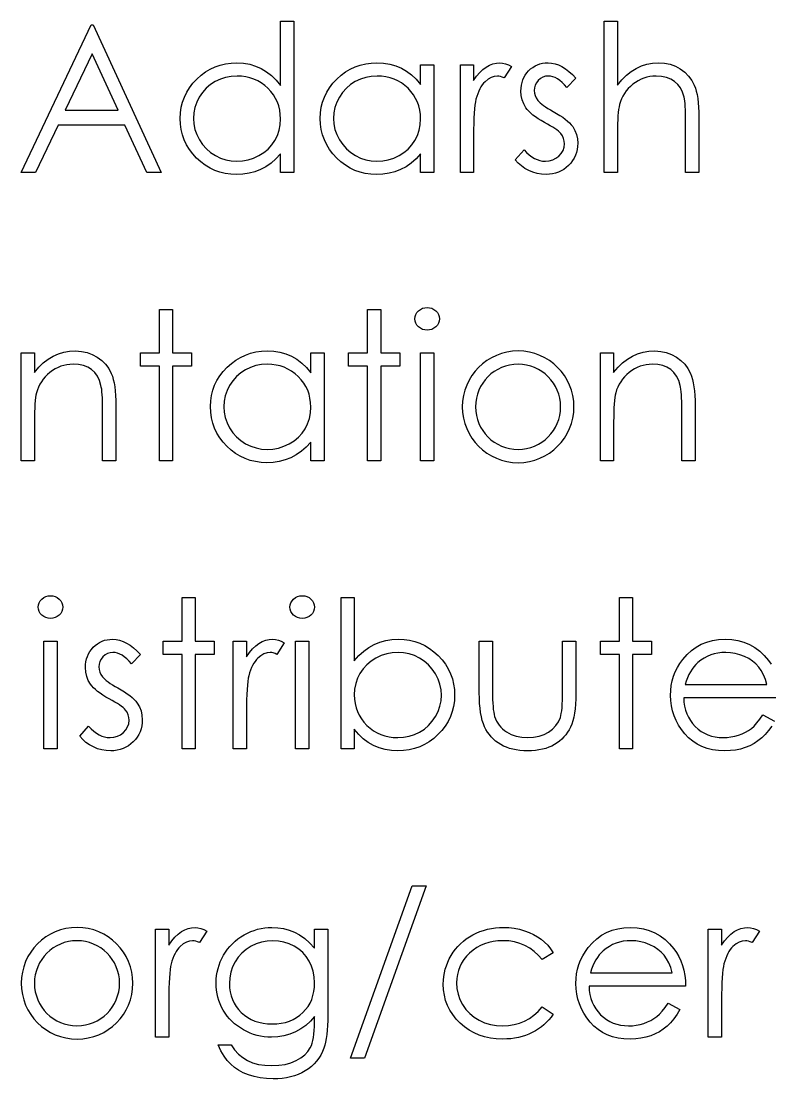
# Model space of a CAD drawing. Header units: millimetres. Extents: x -53 to 240, y 0 to 133.
# Drawn here: x -23.67 to -5.92, y 107.84 to 132.91 of the extents above; entities that cross this region are included whole.
import ezdxf

# ---------------------------------------------------------------- set-up
doc = ezdxf.new("R2010")
doc.units = ezdxf.units.MM

msp = doc.modelspace()

# ---------------------------------------------------------------- linework, layer by layer
at = {"color": 7, "linetype": 'Continuous', "flags": 128}
for points in [[(-17.21, 132.914), (-17.21, 129.324), (-17.21, 129.324), (-17.524, 129.324), (-17.524, 129.324), (-17.524, 129.767), (-17.524, 129.767), (-17.633, 129.649), (-17.747, 129.548), (-17.869, 129.464), (-17.997, 129.397), (-18.13, 129.345), (-18.27, 129.309), (-18.417, 129.286), (-18.569, 129.279), (-18.569, 129.279), (-18.704, 129.286), (-18.834, 129.304), (-18.96, 129.334), (-19.08, 129.376), (-19.195, 129.431), (-19.306, 129.497), (-19.411, 129.576), (-19.512, 129.667), (-19.604, 129.767), (-19.683, 129.871), (-19.749, 129.981), (-19.805, 130.097), (-19.847, 130.218), (-19.878, 130.343), (-19.896, 130.474), (-19.902, 130.61), (-19.902, 130.61), (-19.896, 130.743), (-19.878, 130.872), (-19.847, 130.996), (-19.803, 131.115), (-19.748, 131.229), (-19.681, 131.337), (-19.601, 131.442), (-19.508, 131.541), (-19.407, 131.631), (-19.301, 131.71), (-19.19, 131.776), (-19.073, 131.83), (-18.952, 131.873), (-18.826, 131.903), (-18.695, 131.921), (-18.559, 131.927), (-18.559, 131.927), (-18.402, 131.918), (-18.254, 131.893), (-18.113, 131.85), (-17.98, 131.792), (-17.854, 131.716), (-17.736, 131.623), (-17.626, 131.513), (-17.524, 131.387), (-17.524, 131.387), (-17.524, 132.914), (-17.524, 132.914), (-17.21, 132.914)], [(-9.851, 132.914), (-9.537, 132.914), (-9.537, 132.914), (-9.537, 131.399), (-9.537, 131.399), (-9.433, 131.523), (-9.324, 131.63), (-9.21, 131.721), (-9.091, 131.795), (-8.967, 131.853), (-8.837, 131.894), (-8.703, 131.918), (-8.564, 131.927), (-8.564, 131.927), (-8.422, 131.918), (-8.289, 131.891), (-8.164, 131.846), (-8.048, 131.782), (-7.942, 131.704), (-7.851, 131.613), (-7.776, 131.51), (-7.715, 131.394), (-7.689, 131.329), (-7.668, 131.254), (-7.649, 131.172), (-7.634, 131.081), (-7.623, 130.981), (-7.614, 130.873), (-7.609, 130.756), (-7.607, 130.63), (-7.607, 130.63), (-7.607, 129.324), (-7.607, 129.324), (-7.921, 129.324), (-7.921, 129.324), (-7.921, 130.527), (-7.921, 130.527), (-7.922, 130.632), (-7.924, 130.727), (-7.926, 130.813), (-7.931, 130.891), (-7.935, 130.959), (-7.942, 131.018), (-7.949, 131.069), (-7.958, 131.109), (-7.958, 131.109), (-7.996, 131.227), (-8.046, 131.33), (-8.109, 131.416), (-8.186, 131.487), (-8.275, 131.542), (-8.376, 131.581), (-8.491, 131.605), (-8.619, 131.613), (-8.619, 131.613), (-8.695, 131.61), (-8.768, 131.601), (-8.841, 131.585), (-8.91, 131.564), (-8.978, 131.536), (-9.043, 131.503), (-9.107, 131.463), (-9.169, 131.418), (-9.227, 131.367), (-9.279, 131.315), (-9.327, 131.259), (-9.37, 131.2), (-9.407, 131.138), (-9.439, 131.074), (-9.467, 131.006), (-9.488, 130.935), (-9.488, 130.935), (-9.5, 130.884), (-9.509, 130.823), (-9.518, 130.752), (-9.525, 130.671), (-9.53, 130.581), (-9.534, 130.48), (-9.536, 130.37), (-9.537, 130.249), (-9.537, 130.249), (-9.537, 129.324), (-9.537, 129.324), (-9.851, 129.324), (-9.851, 129.324), (-9.851, 132.914)], [(-21.966, 132.824), (-20.351, 129.324), (-20.351, 129.324), (-20.692, 129.324), (-20.692, 129.324), (-21.21, 130.446), (-21.21, 130.446), (-22.796, 130.446), (-22.796, 130.446), (-23.329, 129.324), (-23.329, 129.324), (-23.671, 129.324), (-23.671, 129.324), (-22.011, 132.824), (-22.011, 132.824), (-21.966, 132.824)], [(-21.992, 132.142), (-22.626, 130.805), (-22.626, 130.805), (-21.375, 130.805), (-21.375, 130.805), (-21.992, 132.142)], [(-13.889, 131.882), (-13.889, 129.324), (-13.889, 129.324), (-14.203, 129.324), (-14.203, 129.324), (-14.203, 129.767), (-14.203, 129.767), (-14.312, 129.649), (-14.426, 129.548), (-14.548, 129.464), (-14.676, 129.397), (-14.81, 129.345), (-14.949, 129.309), (-15.096, 129.286), (-15.248, 129.279), (-15.248, 129.279), (-15.383, 129.286), (-15.514, 129.304), (-15.639, 129.334), (-15.76, 129.376), (-15.875, 129.431), (-15.986, 129.497), (-16.091, 129.576), (-16.191, 129.667), (-16.283, 129.767), (-16.362, 129.871), (-16.429, 129.981), (-16.484, 130.097), (-16.527, 130.218), (-16.557, 130.343), (-16.575, 130.474), (-16.582, 130.61), (-16.582, 130.61), (-16.575, 130.743), (-16.557, 130.872), (-16.526, 130.996), (-16.483, 131.115), (-16.427, 131.229), (-16.36, 131.337), (-16.28, 131.442), (-16.188, 131.541), (-16.087, 131.631), (-15.98, 131.71), (-15.869, 131.776), (-15.753, 131.83), (-15.632, 131.873), (-15.505, 131.903), (-15.374, 131.921), (-15.238, 131.927), (-15.238, 131.927), (-15.082, 131.919), (-14.933, 131.896), (-14.792, 131.857), (-14.659, 131.803), (-14.534, 131.732), (-14.415, 131.642), (-14.306, 131.535), (-14.203, 131.409), (-14.203, 131.409), (-14.203, 131.882), (-14.203, 131.882), (-13.889, 131.882)], [(-13.261, 131.882), (-12.947, 131.882), (-12.947, 131.882), (-12.947, 131.505), (-12.947, 131.505), (-12.876, 131.609), (-12.802, 131.698), (-12.727, 131.77), (-12.65, 131.827), (-12.571, 131.871), (-12.489, 131.902), (-12.407, 131.921), (-12.323, 131.927), (-12.323, 131.927), (-12.258, 131.921), (-12.191, 131.905), (-12.121, 131.878), (-12.05, 131.839), (-12.05, 131.839), (-12.222, 131.567), (-12.222, 131.567), (-12.268, 131.587), (-12.31, 131.602), (-12.348, 131.61), (-12.383, 131.613), (-12.383, 131.613), (-12.458, 131.604), (-12.532, 131.579), (-12.604, 131.537), (-12.676, 131.478), (-12.71, 131.442), (-12.742, 131.402), (-12.772, 131.357), (-12.8, 131.307), (-12.826, 131.252), (-12.85, 131.193), (-12.871, 131.13), (-12.891, 131.062), (-12.891, 131.062), (-12.904, 131.001), (-12.916, 130.926), (-12.925, 130.837), (-12.933, 130.734), (-12.939, 130.617), (-12.944, 130.487), (-12.946, 130.342), (-12.947, 130.184), (-12.947, 130.184), (-12.947, 129.324), (-12.947, 129.324), (-13.261, 129.324), (-13.261, 129.324), (-13.261, 131.882)], [(-10.524, 131.563), (-10.737, 131.344), (-10.737, 131.344), (-10.793, 131.407), (-10.849, 131.461), (-10.905, 131.508), (-10.96, 131.545), (-11.015, 131.575), (-11.07, 131.596), (-11.125, 131.609), (-11.179, 131.613), (-11.179, 131.613), (-11.245, 131.606), (-11.306, 131.587), (-11.363, 131.555), (-11.414, 131.509), (-11.456, 131.455), (-11.487, 131.398), (-11.505, 131.335), (-11.511, 131.269), (-11.511, 131.269), (-11.506, 131.208), (-11.489, 131.15), (-11.462, 131.093), (-11.424, 131.036), (-11.424, 131.036), (-11.4, 131.008), (-11.369, 130.978), (-11.332, 130.947), (-11.29, 130.914), (-11.241, 130.881), (-11.186, 130.846), (-11.126, 130.81), (-11.059, 130.773), (-11.059, 130.773), (-10.978, 130.727), (-10.903, 130.681), (-10.835, 130.635), (-10.774, 130.591), (-10.72, 130.546), (-10.673, 130.501), (-10.632, 130.457), (-10.598, 130.414), (-10.598, 130.414), (-10.546, 130.323), (-10.509, 130.227), (-10.487, 130.126), (-10.479, 130.018), (-10.479, 130.018), (-10.483, 129.943), (-10.492, 129.87), (-10.509, 129.8), (-10.532, 129.733), (-10.563, 129.669), (-10.6, 129.608), (-10.643, 129.549), (-10.694, 129.494), (-10.749, 129.443), (-10.807, 129.4), (-10.869, 129.364), (-10.934, 129.333), (-11.003, 129.31), (-11.075, 129.293), (-11.15, 129.283), (-11.229, 129.279), (-11.229, 129.279), (-11.334, 129.285), (-11.438, 129.303), (-11.539, 129.331), (-11.637, 129.371), (-11.731, 129.422), (-11.815, 129.481), (-11.892, 129.549), (-11.96, 129.626), (-11.96, 129.626), (-11.752, 129.863), (-11.752, 129.863), (-11.691, 129.8), (-11.63, 129.745), (-11.568, 129.699), (-11.506, 129.661), (-11.442, 129.631), (-11.377, 129.61), (-11.311, 129.598), (-11.245, 129.594), (-11.245, 129.594), (-11.154, 129.601), (-11.071, 129.624), (-10.994, 129.662), (-10.925, 129.716), (-10.868, 129.78), (-10.826, 129.85), (-10.802, 129.924), (-10.793, 130.005), (-10.793, 130.005), (-10.799, 130.072), (-10.815, 130.135), (-10.842, 130.194), (-10.879, 130.249), (-10.879, 130.249), (-10.904, 130.276), (-10.936, 130.304), (-10.974, 130.335), (-11.019, 130.368), (-11.071, 130.401), (-11.13, 130.436), (-11.195, 130.473), (-11.267, 130.513), (-11.267, 130.513), (-11.345, 130.557), (-11.417, 130.601), (-11.481, 130.645), (-11.54, 130.689), (-11.592, 130.732), (-11.637, 130.776), (-11.676, 130.819), (-11.708, 130.862), (-11.708, 130.862), (-11.759, 130.951), (-11.796, 131.047), (-11.818, 131.148), (-11.825, 131.256), (-11.825, 131.256), (-11.822, 131.327), (-11.814, 131.394), (-11.799, 131.459), (-11.78, 131.52), (-11.754, 131.578), (-11.722, 131.634), (-11.685, 131.686), (-11.642, 131.735), (-11.595, 131.78), (-11.544, 131.819), (-11.491, 131.852), (-11.435, 131.879), (-11.375, 131.9), (-11.313, 131.915), (-11.248, 131.924), (-11.179, 131.927), (-11.179, 131.927), (-11.097, 131.921), (-11.016, 131.904), (-10.934, 131.876), (-10.852, 131.836), (-10.771, 131.785), (-10.689, 131.722), (-10.606, 131.649), (-10.524, 131.563)], [(-18.555, 131.613), (-18.692, 131.604), (-18.824, 131.58), (-18.95, 131.538), (-19.071, 131.481), (-19.184, 131.409), (-19.284, 131.322), (-19.372, 131.224), (-19.449, 131.111), (-19.51, 130.99), (-19.553, 130.865), (-19.58, 130.738), (-19.588, 130.607), (-19.588, 130.607), (-19.579, 130.476), (-19.553, 130.349), (-19.509, 130.224), (-19.447, 130.102), (-19.37, 129.988), (-19.282, 129.888), (-19.181, 129.801), (-19.068, 129.727), (-18.947, 129.669), (-18.821, 129.627), (-18.691, 129.602), (-18.557, 129.594), (-18.557, 129.594), (-18.421, 129.602), (-18.289, 129.626), (-18.161, 129.668), (-18.036, 129.726), (-17.92, 129.798), (-17.818, 129.882), (-17.731, 129.978), (-17.657, 130.086), (-17.599, 130.203), (-17.557, 130.328), (-17.532, 130.459), (-17.524, 130.598), (-17.524, 130.598), (-17.529, 130.703), (-17.543, 130.805), (-17.566, 130.903), (-17.598, 130.995), (-17.64, 131.083), (-17.692, 131.168), (-17.752, 131.247), (-17.822, 131.322), (-17.898, 131.39), (-17.979, 131.449), (-18.065, 131.499), (-18.154, 131.54), (-18.248, 131.572), (-18.346, 131.595), (-18.448, 131.609), (-18.555, 131.613)], [(-15.234, 131.613), (-15.372, 131.604), (-15.503, 131.58), (-15.63, 131.538), (-15.751, 131.481), (-15.863, 131.409), (-15.963, 131.322), (-16.052, 131.224), (-16.128, 131.111), (-16.189, 130.99), (-16.233, 130.865), (-16.259, 130.738), (-16.268, 130.607), (-16.268, 130.607), (-16.258, 130.476), (-16.233, 130.349), (-16.188, 130.224), (-16.127, 130.102), (-16.05, 129.988), (-15.961, 129.888), (-15.86, 129.801), (-15.747, 129.727), (-15.626, 129.669), (-15.501, 129.627), (-15.371, 129.602), (-15.237, 129.594), (-15.237, 129.594), (-15.101, 129.602), (-14.968, 129.626), (-14.84, 129.668), (-14.715, 129.726), (-14.6, 129.798), (-14.497, 129.882), (-14.41, 129.978), (-14.337, 130.086), (-14.278, 130.203), (-14.236, 130.328), (-14.212, 130.459), (-14.203, 130.598), (-14.203, 130.598), (-14.208, 130.703), (-14.222, 130.805), (-14.246, 130.903), (-14.278, 130.995), (-14.32, 131.083), (-14.371, 131.168), (-14.431, 131.247), (-14.501, 131.322), (-14.578, 131.39), (-14.658, 131.449), (-14.744, 131.499), (-14.833, 131.54), (-14.927, 131.572), (-15.025, 131.595), (-15.128, 131.609), (-15.234, 131.613)], [(-20.396, 126.081), (-20.082, 126.081), (-20.082, 126.081), (-20.082, 125.049), (-20.082, 125.049), (-19.633, 125.049), (-19.633, 125.049), (-19.633, 124.735), (-19.633, 124.735), (-20.082, 124.735), (-20.082, 124.735), (-20.082, 122.491), (-20.082, 122.491), (-20.396, 122.491), (-20.396, 122.491), (-20.396, 124.735), (-20.396, 124.735), (-20.844, 124.735), (-20.844, 124.735), (-20.844, 125.049), (-20.844, 125.049), (-20.396, 125.049), (-20.396, 125.049), (-20.396, 126.081)], [(-15.46, 126.081), (-15.146, 126.081), (-15.146, 126.081), (-15.146, 125.049), (-15.146, 125.049), (-14.697, 125.049), (-14.697, 125.049), (-14.697, 124.735), (-14.697, 124.735), (-15.146, 124.735), (-15.146, 124.735), (-15.146, 122.491), (-15.146, 122.491), (-15.46, 122.491), (-15.46, 122.491), (-15.46, 124.735), (-15.46, 124.735), (-15.909, 124.735), (-15.909, 124.735), (-15.909, 125.049), (-15.909, 125.049), (-15.46, 125.049), (-15.46, 125.049), (-15.46, 126.081)], [(-14.048, 126.126), (-13.99, 126.121), (-13.936, 126.106), (-13.886, 126.081), (-13.841, 126.046), (-13.803, 126.005), (-13.776, 125.959), (-13.76, 125.909), (-13.755, 125.855), (-13.755, 125.855), (-13.76, 125.802), (-13.776, 125.753), (-13.803, 125.708), (-13.841, 125.666), (-13.886, 125.632), (-13.936, 125.607), (-13.99, 125.592), (-14.048, 125.587), (-14.048, 125.587), (-14.105, 125.592), (-14.158, 125.607), (-14.208, 125.632), (-14.253, 125.666), (-14.29, 125.708), (-14.316, 125.753), (-14.332, 125.802), (-14.338, 125.855), (-14.338, 125.855), (-14.332, 125.909), (-14.316, 125.959), (-14.29, 126.005), (-14.253, 126.046), (-14.208, 126.081), (-14.158, 126.106), (-14.105, 126.121), (-14.048, 126.126)], [(-23.671, 125.049), (-23.357, 125.049), (-23.357, 125.049), (-23.357, 124.587), (-23.357, 124.587), (-23.254, 124.711), (-23.146, 124.817), (-23.033, 124.904), (-22.914, 124.973), (-22.789, 125.026), (-22.66, 125.063), (-22.524, 125.086), (-22.384, 125.094), (-22.384, 125.094), (-22.243, 125.084), (-22.109, 125.058), (-21.985, 125.012), (-21.868, 124.949), (-21.763, 124.871), (-21.672, 124.779), (-21.596, 124.676), (-21.535, 124.559), (-21.51, 124.494), (-21.488, 124.42), (-21.47, 124.338), (-21.454, 124.247), (-21.443, 124.147), (-21.435, 124.039), (-21.429, 123.922), (-21.428, 123.797), (-21.428, 123.797), (-21.428, 122.491), (-21.428, 122.491), (-21.742, 122.491), (-21.742, 122.491), (-21.742, 123.694), (-21.742, 123.694), (-21.743, 123.799), (-21.744, 123.894), (-21.747, 123.98), (-21.751, 124.058), (-21.757, 124.126), (-21.763, 124.185), (-21.771, 124.235), (-21.779, 124.276), (-21.779, 124.276), (-21.815, 124.394), (-21.865, 124.496), (-21.928, 124.582), (-22.004, 124.653), (-22.094, 124.709), (-22.196, 124.748), (-22.311, 124.772), (-22.439, 124.779), (-22.439, 124.779), (-22.515, 124.777), (-22.588, 124.768), (-22.66, 124.752), (-22.73, 124.731), (-22.798, 124.703), (-22.864, 124.67), (-22.928, 124.63), (-22.989, 124.585), (-23.047, 124.534), (-23.1, 124.481), (-23.148, 124.425), (-23.19, 124.366), (-23.228, 124.305), (-23.26, 124.24), (-23.287, 124.172), (-23.309, 124.102), (-23.309, 124.102), (-23.32, 124.05), (-23.33, 123.989), (-23.338, 123.918), (-23.345, 123.836), (-23.35, 123.746), (-23.355, 123.646), (-23.357, 123.536), (-23.357, 123.416), (-23.357, 123.416), (-23.357, 122.491), (-23.357, 122.491), (-23.671, 122.491), (-23.671, 122.491), (-23.671, 125.049)], [(-16.492, 125.049), (-16.492, 122.491), (-16.492, 122.491), (-16.806, 122.491), (-16.806, 122.491), (-16.806, 122.933), (-16.806, 122.933), (-16.915, 122.816), (-17.029, 122.715), (-17.151, 122.63), (-17.279, 122.563), (-17.412, 122.512), (-17.552, 122.476), (-17.699, 122.453), (-17.851, 122.446), (-17.851, 122.446), (-17.986, 122.452), (-18.116, 122.471), (-18.242, 122.501), (-18.363, 122.543), (-18.478, 122.598), (-18.588, 122.664), (-18.693, 122.743), (-18.794, 122.834), (-18.886, 122.933), (-18.965, 123.038), (-19.031, 123.148), (-19.087, 123.264), (-19.13, 123.384), (-19.16, 123.51), (-19.178, 123.641), (-19.184, 123.777), (-19.184, 123.777), (-19.178, 123.91), (-19.16, 124.039), (-19.129, 124.162), (-19.085, 124.282), (-19.03, 124.395), (-18.963, 124.504), (-18.883, 124.608), (-18.79, 124.707), (-18.689, 124.798), (-18.583, 124.876), (-18.472, 124.943), (-18.356, 124.997), (-18.234, 125.04), (-18.108, 125.07), (-17.977, 125.087), (-17.841, 125.094), (-17.841, 125.094), (-17.685, 125.086), (-17.536, 125.063), (-17.395, 125.023), (-17.262, 124.969), (-17.136, 124.899), (-17.018, 124.809), (-16.908, 124.702), (-16.806, 124.575), (-16.806, 124.575), (-16.806, 125.049), (-16.806, 125.049), (-16.492, 125.049)], [(-14.203, 125.049), (-13.889, 125.049), (-13.889, 125.049), (-13.889, 122.491), (-13.889, 122.491), (-14.203, 122.491), (-14.203, 122.491), (-14.203, 125.049)], [(-9.941, 125.049), (-9.627, 125.049), (-9.627, 125.049), (-9.627, 124.587), (-9.627, 124.587), (-9.523, 124.711), (-9.416, 124.817), (-9.302, 124.904), (-9.183, 124.973), (-9.059, 125.026), (-8.929, 125.063), (-8.794, 125.086), (-8.653, 125.094), (-8.653, 125.094), (-8.512, 125.084), (-8.379, 125.058), (-8.254, 125.012), (-8.137, 124.949), (-8.032, 124.871), (-7.941, 124.779), (-7.865, 124.676), (-7.804, 124.559), (-7.779, 124.494), (-7.757, 124.42), (-7.739, 124.338), (-7.724, 124.247), (-7.712, 124.147), (-7.704, 124.039), (-7.698, 123.922), (-7.697, 123.797), (-7.697, 123.797), (-7.697, 122.491), (-7.697, 122.491), (-8.011, 122.491), (-8.011, 122.491), (-8.011, 123.694), (-8.011, 123.694), (-8.012, 123.799), (-8.013, 123.894), (-8.016, 123.98), (-8.02, 124.058), (-8.026, 124.126), (-8.032, 124.185), (-8.04, 124.235), (-8.048, 124.276), (-8.048, 124.276), (-8.084, 124.394), (-8.134, 124.496), (-8.197, 124.582), (-8.273, 124.653), (-8.363, 124.709), (-8.465, 124.748), (-8.58, 124.772), (-8.708, 124.779), (-8.708, 124.779), (-8.784, 124.777), (-8.857, 124.768), (-8.93, 124.752), (-8.999, 124.731), (-9.067, 124.703), (-9.133, 124.67), (-9.197, 124.63), (-9.258, 124.585), (-9.317, 124.534), (-9.369, 124.481), (-9.417, 124.425), (-9.46, 124.366), (-9.497, 124.305), (-9.529, 124.24), (-9.556, 124.172), (-9.578, 124.102), (-9.578, 124.102), (-9.589, 124.05), (-9.599, 123.989), (-9.608, 123.918), (-9.615, 123.836), (-9.62, 123.746), (-9.624, 123.646), (-9.626, 123.536), (-9.627, 123.416), (-9.627, 123.416), (-9.627, 122.491), (-9.627, 122.491), (-9.941, 122.491), (-9.941, 122.491), (-9.941, 125.049)], [(-17.837, 124.779), (-17.974, 124.771), (-18.106, 124.746), (-18.232, 124.705), (-18.353, 124.648), (-18.466, 124.575), (-18.566, 124.489), (-18.654, 124.39), (-18.731, 124.277), (-18.792, 124.157), (-18.835, 124.032), (-18.862, 123.904), (-18.87, 123.773), (-18.87, 123.773), (-18.861, 123.643), (-18.835, 123.515), (-18.791, 123.391), (-18.729, 123.269), (-18.652, 123.155), (-18.564, 123.055), (-18.463, 122.968), (-18.35, 122.894), (-18.229, 122.835), (-18.103, 122.794), (-17.973, 122.769), (-17.839, 122.76), (-17.839, 122.76), (-17.703, 122.769), (-17.571, 122.793), (-17.443, 122.835), (-17.318, 122.893), (-17.202, 122.965), (-17.1, 123.049), (-17.013, 123.145), (-16.939, 123.252), (-16.881, 123.369), (-16.839, 123.494), (-16.814, 123.625), (-16.806, 123.764), (-16.806, 123.764), (-16.811, 123.87), (-16.825, 123.972), (-16.848, 124.069), (-16.88, 124.162), (-16.922, 124.25), (-16.974, 124.334), (-17.034, 124.413), (-17.104, 124.488), (-17.18, 124.556), (-17.261, 124.616), (-17.347, 124.666), (-17.436, 124.707), (-17.53, 124.739), (-17.628, 124.761), (-17.73, 124.775), (-17.837, 124.779)], [(-22.977, 119.292), (-22.919, 119.287), (-22.865, 119.273), (-22.815, 119.247), (-22.77, 119.213), (-22.733, 119.172), (-22.706, 119.125), (-22.69, 119.076), (-22.684, 119.022), (-22.684, 119.022), (-22.69, 118.969), (-22.706, 118.92), (-22.733, 118.874), (-22.77, 118.833), (-22.815, 118.799), (-22.865, 118.773), (-22.919, 118.759), (-22.977, 118.754), (-22.977, 118.754), (-23.035, 118.759), (-23.087, 118.773), (-23.137, 118.799), (-23.182, 118.833), (-23.219, 118.874), (-23.246, 118.92), (-23.262, 118.969), (-23.268, 119.022), (-23.268, 119.022), (-23.262, 119.076), (-23.246, 119.125), (-23.219, 119.172), (-23.182, 119.213), (-23.137, 119.247), (-23.087, 119.273), (-23.035, 119.287), (-22.977, 119.292)], [(-19.857, 119.247), (-19.543, 119.247), (-19.543, 119.247), (-19.543, 118.215), (-19.543, 118.215), (-19.094, 118.215), (-19.094, 118.215), (-19.094, 117.901), (-19.094, 117.901), (-19.543, 117.901), (-19.543, 117.901), (-19.543, 115.658), (-19.543, 115.658), (-19.857, 115.658), (-19.857, 115.658), (-19.857, 117.901), (-19.857, 117.901), (-20.306, 117.901), (-20.306, 117.901), (-20.306, 118.215), (-20.306, 118.215), (-19.857, 118.215), (-19.857, 118.215), (-19.857, 119.247)], [(-17.009, 119.292), (-16.951, 119.287), (-16.897, 119.273), (-16.847, 119.247), (-16.803, 119.213), (-16.765, 119.172), (-16.738, 119.125), (-16.722, 119.076), (-16.716, 119.022), (-16.716, 119.022), (-16.722, 118.969), (-16.738, 118.92), (-16.765, 118.874), (-16.803, 118.833), (-16.847, 118.799), (-16.897, 118.773), (-16.951, 118.759), (-17.009, 118.754), (-17.009, 118.754), (-17.067, 118.759), (-17.119, 118.773), (-17.169, 118.799), (-17.214, 118.833), (-17.251, 118.874), (-17.278, 118.92), (-17.294, 118.969), (-17.3, 119.022), (-17.3, 119.022), (-17.294, 119.076), (-17.278, 119.125), (-17.251, 119.172), (-17.214, 119.213), (-17.169, 119.247), (-17.119, 119.273), (-17.067, 119.287), (-17.009, 119.292)], [(-16.088, 115.658), (-16.088, 119.247), (-16.088, 119.247), (-15.774, 119.247), (-15.774, 119.247), (-15.774, 117.751), (-15.774, 117.751), (-15.665, 117.871), (-15.551, 117.974), (-15.43, 118.062), (-15.303, 118.133), (-15.169, 118.189), (-15.029, 118.229), (-14.883, 118.252), (-14.731, 118.26), (-14.731, 118.26), (-14.595, 118.254), (-14.464, 118.236), (-14.339, 118.206), (-14.218, 118.163), (-14.103, 118.109), (-13.992, 118.042), (-13.887, 117.964), (-13.787, 117.872), (-13.695, 117.773), (-13.616, 117.668), (-13.549, 117.558), (-13.493, 117.443), (-13.45, 117.323), (-13.42, 117.198), (-13.402, 117.068), (-13.396, 116.932), (-13.396, 116.932), (-13.402, 116.798), (-13.42, 116.669), (-13.451, 116.545), (-13.495, 116.425), (-13.55, 116.311), (-13.618, 116.202), (-13.698, 116.098), (-13.791, 115.999), (-13.891, 115.909), (-13.998, 115.83), (-14.109, 115.764), (-14.225, 115.71), (-14.346, 115.667), (-14.473, 115.637), (-14.605, 115.619), (-14.741, 115.613), (-14.741, 115.613), (-14.896, 115.62), (-15.044, 115.644), (-15.184, 115.683), (-15.318, 115.737), (-15.443, 115.808), (-15.561, 115.897), (-15.671, 116.005), (-15.774, 116.131), (-15.774, 116.131), (-15.774, 115.658), (-15.774, 115.658), (-16.088, 115.658)], [(-9.492, 119.247), (-9.178, 119.247), (-9.178, 119.247), (-9.178, 118.215), (-9.178, 118.215), (-8.729, 118.215), (-8.729, 118.215), (-8.729, 117.901), (-8.729, 117.901), (-9.178, 117.901), (-9.178, 117.901), (-9.178, 115.658), (-9.178, 115.658), (-9.492, 115.658), (-9.492, 115.658), (-9.492, 117.901), (-9.492, 117.901), (-9.941, 117.901), (-9.941, 117.901), (-9.941, 118.215), (-9.941, 118.215), (-9.492, 118.215), (-9.492, 118.215), (-9.492, 119.247)], [(-23.133, 118.215), (-22.819, 118.215), (-22.819, 118.215), (-22.819, 115.658), (-22.819, 115.658), (-23.133, 115.658), (-23.133, 115.658), (-23.133, 118.215)], [(-20.844, 117.896), (-21.058, 117.677), (-21.058, 117.677), (-21.114, 117.74), (-21.17, 117.795), (-21.226, 117.841), (-21.281, 117.879), (-21.336, 117.908), (-21.391, 117.929), (-21.445, 117.942), (-21.499, 117.946), (-21.499, 117.946), (-21.565, 117.94), (-21.626, 117.92), (-21.683, 117.888), (-21.734, 117.842), (-21.777, 117.788), (-21.807, 117.731), (-21.825, 117.668), (-21.832, 117.602), (-21.832, 117.602), (-21.826, 117.542), (-21.81, 117.483), (-21.783, 117.426), (-21.745, 117.37), (-21.745, 117.37), (-21.72, 117.341), (-21.689, 117.312), (-21.653, 117.28), (-21.61, 117.248), (-21.561, 117.214), (-21.506, 117.18), (-21.446, 117.143), (-21.379, 117.106), (-21.379, 117.106), (-21.298, 117.06), (-21.224, 117.014), (-21.156, 116.969), (-21.095, 116.924), (-21.041, 116.879), (-20.993, 116.835), (-20.952, 116.791), (-20.919, 116.747), (-20.919, 116.747), (-20.867, 116.657), (-20.829, 116.561), (-20.807, 116.459), (-20.8, 116.352), (-20.8, 116.352), (-20.803, 116.276), (-20.813, 116.203), (-20.83, 116.133), (-20.853, 116.066), (-20.884, 116.002), (-20.92, 115.941), (-20.964, 115.883), (-21.014, 115.827), (-21.07, 115.777), (-21.128, 115.733), (-21.189, 115.697), (-21.255, 115.667), (-21.323, 115.643), (-21.396, 115.626), (-21.471, 115.616), (-21.549, 115.613), (-21.549, 115.613), (-21.655, 115.618), (-21.758, 115.636), (-21.859, 115.665), (-21.958, 115.705), (-22.051, 115.755), (-22.136, 115.815), (-22.212, 115.883), (-22.28, 115.959), (-22.28, 115.959), (-22.072, 116.196), (-22.072, 116.196), (-22.012, 116.133), (-21.951, 116.078), (-21.888, 116.032), (-21.826, 115.994), (-21.762, 115.965), (-21.697, 115.944), (-21.632, 115.931), (-21.565, 115.927), (-21.565, 115.927), (-21.475, 115.935), (-21.391, 115.958), (-21.315, 115.996), (-21.246, 116.05), (-21.188, 116.113), (-21.147, 116.183), (-21.122, 116.258), (-21.114, 116.338), (-21.114, 116.338), (-21.119, 116.405), (-21.135, 116.468), (-21.162, 116.527), (-21.2, 116.582), (-21.2, 116.582), (-21.224, 116.609), (-21.256, 116.638), (-21.295, 116.669), (-21.339, 116.701), (-21.391, 116.735), (-21.45, 116.77), (-21.515, 116.807), (-21.588, 116.846), (-21.588, 116.846), (-21.666, 116.89), (-21.737, 116.934), (-21.802, 116.979), (-21.86, 117.022), (-21.912, 117.065), (-21.957, 117.109), (-21.996, 117.152), (-22.029, 117.195), (-22.029, 117.195), (-22.08, 117.284), (-22.116, 117.38), (-22.139, 117.481), (-22.146, 117.589), (-22.146, 117.589), (-22.143, 117.66), (-22.135, 117.727), (-22.12, 117.792), (-22.1, 117.854), (-22.074, 117.912), (-22.043, 117.967), (-22.006, 118.02), (-21.963, 118.069), (-21.915, 118.114), (-21.865, 118.152), (-21.811, 118.185), (-21.755, 118.213), (-21.696, 118.234), (-21.633, 118.248), (-21.568, 118.257), (-21.499, 118.26), (-21.499, 118.26), (-21.418, 118.255), (-21.337, 118.238), (-21.255, 118.209), (-21.173, 118.169), (-21.091, 118.118), (-21.009, 118.055), (-20.927, 117.982), (-20.844, 117.896)], [(-18.646, 118.215), (-18.332, 118.215), (-18.332, 118.215), (-18.332, 117.839), (-18.332, 117.839), (-18.26, 117.943), (-18.187, 118.031), (-18.112, 118.103), (-18.034, 118.161), (-17.955, 118.204), (-17.874, 118.236), (-17.792, 118.254), (-17.708, 118.26), (-17.708, 118.26), (-17.642, 118.255), (-17.575, 118.238), (-17.506, 118.211), (-17.434, 118.173), (-17.434, 118.173), (-17.607, 117.901), (-17.607, 117.901), (-17.652, 117.92), (-17.694, 117.935), (-17.733, 117.943), (-17.767, 117.946), (-17.767, 117.946), (-17.842, 117.938), (-17.917, 117.912), (-17.989, 117.87), (-18.06, 117.811), (-18.095, 117.776), (-18.127, 117.735), (-18.156, 117.69), (-18.184, 117.64), (-18.21, 117.586), (-18.234, 117.527), (-18.256, 117.463), (-18.276, 117.395), (-18.276, 117.395), (-18.289, 117.334), (-18.3, 117.259), (-18.31, 117.17), (-18.318, 117.067), (-18.324, 116.951), (-18.328, 116.82), (-18.331, 116.676), (-18.332, 116.517), (-18.332, 116.517), (-18.332, 115.658), (-18.332, 115.658), (-18.646, 115.658), (-18.646, 115.658), (-18.646, 118.215)], [(-17.165, 118.215), (-16.851, 118.215), (-16.851, 118.215), (-16.851, 115.658), (-16.851, 115.658), (-17.165, 115.658), (-17.165, 115.658), (-17.165, 118.215)], [(-12.812, 118.215), (-12.498, 118.215), (-12.498, 118.215), (-12.498, 117.029), (-12.498, 117.029), (-12.498, 116.925), (-12.496, 116.829), (-12.491, 116.742), (-12.486, 116.662), (-12.479, 116.592), (-12.47, 116.53), (-12.46, 116.477), (-12.449, 116.431), (-12.449, 116.431), (-12.428, 116.374), (-12.403, 116.32), (-12.374, 116.27), (-12.341, 116.222), (-12.303, 116.177), (-12.261, 116.136), (-12.215, 116.097), (-12.165, 116.062), (-12.055, 116.003), (-11.934, 115.961), (-11.804, 115.935), (-11.663, 115.927), (-11.663, 115.927), (-11.523, 115.935), (-11.394, 115.96), (-11.276, 116.001), (-11.17, 116.059), (-11.076, 116.129), (-10.999, 116.212), (-10.936, 116.303), (-10.89, 116.406), (-10.89, 116.406), (-10.878, 116.448), (-10.868, 116.5), (-10.858, 116.562), (-10.851, 116.635), (-10.845, 116.718), (-10.842, 116.812), (-10.839, 116.915), (-10.838, 117.029), (-10.838, 117.029), (-10.838, 118.215), (-10.838, 118.215), (-10.524, 118.215), (-10.524, 118.215), (-10.524, 116.97), (-10.524, 116.97), (-10.526, 116.843), (-10.532, 116.724), (-10.542, 116.613), (-10.556, 116.51), (-10.573, 116.415), (-10.595, 116.329), (-10.621, 116.25), (-10.65, 116.179), (-10.684, 116.115), (-10.721, 116.054), (-10.763, 115.996), (-10.808, 115.942), (-10.858, 115.892), (-10.911, 115.846), (-10.968, 115.802), (-11.03, 115.763), (-11.095, 115.728), (-11.165, 115.697), (-11.238, 115.672), (-11.316, 115.651), (-11.398, 115.634), (-11.483, 115.622), (-11.572, 115.615), (-11.666, 115.613), (-11.666, 115.613), (-11.759, 115.615), (-11.849, 115.622), (-11.935, 115.634), (-12.017, 115.651), (-12.094, 115.672), (-12.168, 115.697), (-12.238, 115.728), (-12.304, 115.763), (-12.366, 115.802), (-12.424, 115.846), (-12.478, 115.893), (-12.528, 115.943), (-12.573, 115.998), (-12.615, 116.056), (-12.653, 116.118), (-12.686, 116.183), (-12.716, 116.254), (-12.742, 116.334), (-12.763, 116.423), (-12.781, 116.52), (-12.795, 116.626), (-12.805, 116.739), (-12.81, 116.862), (-12.812, 116.993), (-12.812, 116.993), (-12.812, 118.215)], [(-5.881, 116.202), (-5.955, 116.097), (-6.033, 116.003), (-6.117, 115.921), (-6.206, 115.85), (-6.3, 115.789), (-6.401, 115.735), (-6.506, 115.691), (-6.617, 115.657), (-6.736, 115.632), (-6.861, 115.618), (-6.994, 115.613), (-6.994, 115.613), (-7.141, 115.619), (-7.28, 115.638), (-7.41, 115.67), (-7.533, 115.714), (-7.647, 115.771), (-7.752, 115.84), (-7.851, 115.922), (-7.94, 116.017), (-8.02, 116.119), (-8.089, 116.225), (-8.147, 116.334), (-8.195, 116.447), (-8.233, 116.563), (-8.259, 116.681), (-8.275, 116.804), (-8.28, 116.929), (-8.28, 116.929), (-8.275, 117.047), (-8.262, 117.162), (-8.239, 117.274), (-8.207, 117.382), (-8.165, 117.488), (-8.115, 117.589), (-8.055, 117.688), (-7.986, 117.783), (-7.986, 117.783), (-7.888, 117.895), (-7.783, 117.992), (-7.67, 118.074), (-7.549, 118.141), (-7.42, 118.193), (-7.283, 118.231), (-7.139, 118.252), (-6.986, 118.26), (-6.986, 118.26), (-6.829, 118.252), (-6.68, 118.229), (-6.539, 118.189), (-6.406, 118.135), (-6.281, 118.064), (-6.165, 117.977), (-6.056, 117.875), (-5.956, 117.757), (-5.956, 117.757), (-5.892, 117.665)], [(-14.743, 115.927), (-14.606, 115.935), (-14.474, 115.96), (-14.348, 116.001), (-14.227, 116.059), (-14.114, 116.131), (-14.014, 116.217), (-13.926, 116.316), (-13.85, 116.428), (-13.788, 116.549), (-13.745, 116.674), (-13.718, 116.8), (-13.71, 116.932), (-13.71, 116.932), (-13.719, 117.063), (-13.745, 117.191), (-13.79, 117.316), (-13.852, 117.438), (-13.928, 117.551), (-14.016, 117.652), (-14.117, 117.739), (-14.23, 117.812), (-14.351, 117.871), (-14.476, 117.912), (-14.605, 117.938), (-14.738, 117.946), (-14.738, 117.946), (-14.874, 117.938), (-15.006, 117.912), (-15.135, 117.871), (-15.261, 117.812), (-15.377, 117.739), (-15.48, 117.655), (-15.568, 117.559), (-15.641, 117.451), (-15.7, 117.334), (-15.741, 117.211), (-15.766, 117.08), (-15.774, 116.941), (-15.774, 116.941), (-15.769, 116.836), (-15.755, 116.734), (-15.732, 116.636), (-15.7, 116.544), (-15.658, 116.456), (-15.606, 116.371), (-15.546, 116.292), (-15.477, 116.217), (-15.4, 116.149), (-15.319, 116.09), (-15.234, 116.04), (-15.144, 116), (-15.05, 115.968), (-14.952, 115.945), (-14.85, 115.931), (-14.743, 115.927)], [(-5.992, 117.183), (-6.029, 117.307), (-6.075, 117.418), (-6.127, 117.516), (-6.188, 117.6), (-6.256, 117.674), (-6.336, 117.741), (-6.426, 117.8), (-6.526, 117.851), (-6.633, 117.893), (-6.743, 117.922), (-6.855, 117.94), (-6.97, 117.946), (-6.97, 117.946), (-7.064, 117.943), (-7.155, 117.931), (-7.243, 117.912), (-7.326, 117.887), (-7.407, 117.852), (-7.485, 117.811), (-7.558, 117.762), (-7.629, 117.706), (-7.629, 117.706), (-7.678, 117.66), (-7.724, 117.608), (-7.766, 117.551), (-7.806, 117.489), (-7.842, 117.42), (-7.876, 117.347), (-7.906, 117.268), (-7.933, 117.183), (-7.933, 117.183), (-5.992, 117.183)], [(-5.678, 116.869), (-7.966, 116.869), (-7.966, 116.869), (-7.96, 116.768), (-7.946, 116.671), (-7.924, 116.58), (-7.893, 116.493), (-7.855, 116.411), (-7.809, 116.333), (-7.754, 116.26), (-7.691, 116.191), (-7.623, 116.129), (-7.551, 116.076), (-7.474, 116.03), (-7.393, 115.993), (-7.309, 115.964), (-7.221, 115.944), (-7.129, 115.931), (-7.033, 115.927), (-7.033, 115.927), (-6.939, 115.93), (-6.847, 115.942), (-6.756, 115.961), (-6.666, 115.986), (-6.58, 116.019), (-6.501, 116.057), (-6.429, 116.099), (-6.363, 116.146), (-6.299, 116.202), (-6.232, 116.275), (-6.163, 116.362), (-6.091, 116.465)], [(-6.091, 116.465), (-5.812, 116.319)], [(-14.069, 112.414), (-15.533, 108.331), (-15.533, 108.331), (-15.864, 108.331), (-15.864, 108.331), (-14.4, 112.414), (-14.4, 112.414), (-14.069, 112.414)], [(-20.486, 111.382), (-20.171, 111.382), (-20.171, 111.382), (-20.171, 111.005), (-20.171, 111.005), (-20.1, 111.109), (-20.026, 111.198), (-19.951, 111.27), (-19.874, 111.327), (-19.795, 111.371), (-19.714, 111.402), (-19.632, 111.421), (-19.547, 111.427), (-19.547, 111.427), (-19.482, 111.421), (-19.415, 111.405), (-19.345, 111.378), (-19.274, 111.339), (-19.274, 111.339), (-19.446, 111.067), (-19.446, 111.067), (-19.492, 111.087), (-19.534, 111.102), (-19.573, 111.11), (-19.607, 111.113), (-19.607, 111.113), (-19.682, 111.104), (-19.756, 111.079), (-19.829, 111.037), (-19.9, 110.978), (-19.934, 110.942), (-19.967, 110.902), (-19.996, 110.857), (-20.024, 110.807), (-20.05, 110.752), (-20.074, 110.693), (-20.096, 110.63), (-20.115, 110.562), (-20.115, 110.562), (-20.129, 110.501), (-20.14, 110.426), (-20.15, 110.337), (-20.157, 110.234), (-20.164, 110.117), (-20.168, 109.987), (-20.171, 109.842), (-20.171, 109.684), (-20.171, 109.684), (-20.171, 108.824), (-20.171, 108.824), (-20.486, 108.824), (-20.486, 108.824), (-20.486, 111.382)], [(-16.716, 111.382), (-16.402, 111.382), (-16.402, 111.382), (-16.402, 109.352), (-16.402, 109.352), (-16.404, 109.223), (-16.408, 109.102), (-16.416, 108.99), (-16.425, 108.888), (-16.439, 108.794), (-16.455, 108.71), (-16.474, 108.634), (-16.495, 108.568), (-16.495, 108.568), (-16.53, 108.482), (-16.571, 108.402), (-16.617, 108.327), (-16.67, 108.257), (-16.729, 108.192), (-16.793, 108.132), (-16.863, 108.076), (-16.939, 108.026), (-17.02, 107.982), (-17.105, 107.944), (-17.194, 107.911), (-17.287, 107.885), (-17.384, 107.864), (-17.485, 107.849), (-17.59, 107.84), (-17.699, 107.837), (-17.699, 107.837), (-17.857, 107.843), (-18.007, 107.861), (-18.149, 107.89), (-18.283, 107.931), (-18.407, 107.982), (-18.518, 108.041), (-18.617, 108.108), (-18.705, 108.183), (-18.785, 108.271), (-18.861, 108.377), (-18.935, 108.502), (-19.005, 108.645), (-19.005, 108.645), (-18.691, 108.645), (-18.691, 108.645), (-18.611, 108.527), (-18.521, 108.426), (-18.42, 108.341), (-18.309, 108.272), (-18.184, 108.219), (-18.046, 108.181), (-17.895, 108.159), (-17.729, 108.151), (-17.729, 108.151), (-17.565, 108.159), (-17.414, 108.181), (-17.276, 108.219), (-17.152, 108.272), (-17.043, 108.336), (-16.95, 108.409), (-16.875, 108.488), (-16.817, 108.576), (-16.793, 108.626), (-16.772, 108.683), (-16.756, 108.747), (-16.742, 108.819), (-16.73, 108.899), (-16.723, 108.986), (-16.718, 109.08), (-16.716, 109.182), (-16.716, 109.182), (-16.716, 109.314), (-16.716, 109.314), (-16.814, 109.203), (-16.922, 109.105), (-17.041, 109.021), (-17.17, 108.951), (-17.306, 108.895), (-17.446, 108.856), (-17.59, 108.832), (-17.739, 108.824), (-17.739, 108.824), (-17.826, 108.827), (-17.912, 108.836), (-17.997, 108.849), (-18.081, 108.868), (-18.163, 108.892), (-18.243, 108.922), (-18.323, 108.958), (-18.401, 108.998), (-18.476, 109.044), (-18.547, 109.093), (-18.614, 109.145), (-18.676, 109.202), (-18.733, 109.263), (-18.787, 109.326), (-18.836, 109.394), (-18.881, 109.466), (-18.92, 109.54), (-18.954, 109.617), (-18.984, 109.694), (-19.008, 109.774), (-19.026, 109.856), (-19.039, 109.939), (-19.047, 110.025), (-19.05, 110.112), (-19.05, 110.112), (-19.047, 110.198), (-19.038, 110.285), (-19.025, 110.369), (-19.005, 110.452), (-18.981, 110.533), (-18.951, 110.613), (-18.915, 110.691), (-18.874, 110.768), (-18.827, 110.842), (-18.777, 110.912), (-18.722, 110.978), (-18.663, 111.041), (-18.6, 111.099), (-18.533, 111.153), (-18.461, 111.203), (-18.386, 111.249), (-18.307, 111.291), (-18.228, 111.327), (-18.147, 111.357), (-18.066, 111.383), (-17.983, 111.402), (-17.899, 111.416), (-17.814, 111.424), (-17.729, 111.427), (-17.729, 111.427), (-17.588, 111.42), (-17.452, 111.4), (-17.321, 111.366), (-17.194, 111.318), (-17.072, 111.254), (-16.95, 111.168), (-16.833, 111.062), (-16.716, 110.935), (-16.716, 110.935), (-16.716, 111.382)], [(-11.062, 110.827), (-11.325, 110.664), (-11.325, 110.664), (-11.414, 110.769), (-11.512, 110.86), (-11.616, 110.937), (-11.729, 111.001), (-11.849, 111.05), (-11.977, 111.085), (-12.113, 111.106), (-12.256, 111.113), (-12.256, 111.113), (-12.371, 111.108), (-12.482, 111.095), (-12.587, 111.071), (-12.688, 111.04), (-12.783, 110.998), (-12.873, 110.948), (-12.959, 110.889), (-13.04, 110.82), (-13.113, 110.745), (-13.176, 110.666), (-13.23, 110.583), (-13.273, 110.496), (-13.307, 110.406), (-13.331, 110.311), (-13.346, 110.213), (-13.351, 110.11), (-13.351, 110.11), (-13.342, 109.976), (-13.315, 109.847), (-13.27, 109.72), (-13.208, 109.598), (-13.129, 109.485), (-13.037, 109.385), (-12.933, 109.299), (-12.815, 109.226), (-12.686, 109.168), (-12.55, 109.126), (-12.406, 109.102), (-12.254, 109.094), (-12.254, 109.094), (-12.116, 109.101), (-11.983, 109.122), (-11.858, 109.157), (-11.738, 109.206), (-11.625, 109.269), (-11.519, 109.346), (-11.419, 109.437), (-11.325, 109.542), (-11.325, 109.542), (-11.062, 109.37), (-11.062, 109.37), (-11.11, 109.302), (-11.162, 109.237), (-11.218, 109.177), (-11.278, 109.121), (-11.341, 109.068), (-11.409, 109.02), (-11.48, 108.975), (-11.555, 108.934), (-11.634, 108.898), (-11.715, 108.866), (-11.799, 108.84), (-11.886, 108.818), (-11.975, 108.801), (-12.067, 108.789), (-12.162, 108.782), (-12.259, 108.779), (-12.259, 108.779), (-12.408, 108.785), (-12.55, 108.803), (-12.685, 108.833), (-12.814, 108.874), (-12.937, 108.927), (-13.053, 108.993), (-13.162, 109.07), (-13.265, 109.159), (-13.359, 109.256), (-13.44, 109.359), (-13.509, 109.467), (-13.565, 109.579), (-13.609, 109.698), (-13.64, 109.821), (-13.659, 109.949), (-13.665, 110.082), (-13.665, 110.082), (-13.662, 110.173), (-13.653, 110.262), (-13.639, 110.349), (-13.618, 110.435), (-13.592, 110.519), (-13.56, 110.602), (-13.522, 110.682), (-13.479, 110.762), (-13.429, 110.838), (-13.376, 110.909), (-13.319, 110.977), (-13.256, 111.041), (-13.19, 111.099), (-13.12, 111.154), (-13.044, 111.205), (-12.965, 111.251), (-12.882, 111.292), (-12.796, 111.328), (-12.709, 111.358), (-12.618, 111.383), (-12.526, 111.402), (-12.431, 111.416), (-12.334, 111.424), (-12.233, 111.427), (-12.233, 111.427), (-12.108, 111.422), (-11.984, 111.407), (-11.862, 111.383), (-11.743, 111.349), (-11.63, 111.307), (-11.524, 111.259), (-11.429, 111.205), (-11.342, 111.146), (-11.263, 111.079), (-11.19, 111.004), (-11.123, 110.92), (-11.062, 110.827)], [(-8.335, 109.632), (-8.056, 109.485), (-8.056, 109.485), (-8.125, 109.368), (-8.198, 109.263), (-8.277, 109.169), (-8.361, 109.088), (-8.45, 109.017), (-8.544, 108.955), (-8.644, 108.902), (-8.749, 108.858), (-8.861, 108.824), (-8.979, 108.799), (-9.105, 108.784), (-9.237, 108.779), (-9.237, 108.779), (-9.385, 108.786), (-9.523, 108.805), (-9.654, 108.836), (-9.777, 108.88), (-9.89, 108.937), (-9.996, 109.007), (-10.094, 109.089), (-10.183, 109.183), (-10.263, 109.286), (-10.333, 109.392), (-10.391, 109.501), (-10.438, 109.614), (-10.476, 109.729), (-10.503, 109.848), (-10.518, 109.971), (-10.524, 110.096), (-10.524, 110.096), (-10.519, 110.214), (-10.506, 110.329), (-10.483, 110.44), (-10.45, 110.549), (-10.409, 110.654), (-10.359, 110.756), (-10.298, 110.855), (-10.23, 110.95), (-10.23, 110.95), (-10.132, 111.062), (-10.027, 111.159), (-9.914, 111.24), (-9.793, 111.308), (-9.664, 111.36), (-9.527, 111.397), (-9.383, 111.419), (-9.23, 111.427), (-9.23, 111.427), (-9.073, 111.419), (-8.923, 111.395), (-8.782, 111.356), (-8.65, 111.301), (-8.525, 111.231), (-8.409, 111.144), (-8.3, 111.041), (-8.2, 110.923), (-8.2, 110.923), (-8.135, 110.832), (-8.08, 110.735), (-8.032, 110.632), (-7.994, 110.524), (-7.963, 110.41), (-7.94, 110.291), (-7.927, 110.166), (-7.921, 110.036), (-7.921, 110.036), (-10.21, 110.036), (-10.21, 110.036), (-10.204, 109.935), (-10.19, 109.838), (-10.167, 109.746), (-10.136, 109.659), (-10.098, 109.577), (-10.052, 109.499), (-9.997, 109.427), (-9.935, 109.358), (-9.866, 109.296), (-9.794, 109.242), (-9.718, 109.197), (-9.637, 109.159), (-9.553, 109.131), (-9.465, 109.11), (-9.373, 109.098), (-9.277, 109.094), (-9.277, 109.094), (-9.183, 109.097), (-9.091, 109.108), (-9, 109.127), (-8.91, 109.153), (-8.824, 109.185), (-8.745, 109.223), (-8.672, 109.265), (-8.606, 109.312), (-8.543, 109.369), (-8.476, 109.442), (-8.407, 109.529), (-8.335, 109.632)], [(-7.383, 111.382), (-7.069, 111.382), (-7.069, 111.382), (-7.069, 111.005), (-7.069, 111.005), (-6.997, 111.109), (-6.924, 111.198), (-6.849, 111.27), (-6.772, 111.327), (-6.692, 111.371), (-6.611, 111.402), (-6.529, 111.421), (-6.445, 111.427), (-6.445, 111.427), (-6.38, 111.421), (-6.312, 111.405), (-6.243, 111.378), (-6.171, 111.339), (-6.171, 111.339), (-6.344, 111.067), (-6.344, 111.067), (-6.389, 111.087), (-6.432, 111.102), (-6.47, 111.11), (-6.504, 111.113), (-6.504, 111.113), (-6.579, 111.104), (-6.654, 111.079), (-6.726, 111.037), (-6.798, 110.978), (-6.832, 110.942), (-6.864, 110.902), (-6.894, 110.857), (-6.922, 110.807), (-6.948, 110.752), (-6.971, 110.693), (-6.993, 110.63), (-7.013, 110.562), (-7.013, 110.562), (-7.026, 110.501), (-7.037, 110.426), (-7.047, 110.337), (-7.055, 110.234), (-7.061, 110.117), (-7.065, 109.987), (-7.068, 109.842), (-7.069, 109.684), (-7.069, 109.684), (-7.069, 108.824), (-7.069, 108.824), (-7.383, 108.824), (-7.383, 108.824), (-7.383, 111.382)], [(-17.703, 111.113), (-17.841, 111.104), (-17.973, 111.079), (-18.1, 111.038), (-18.223, 110.979), (-18.337, 110.906), (-18.437, 110.82), (-18.524, 110.721), (-18.599, 110.609), (-18.659, 110.489), (-18.701, 110.364), (-18.727, 110.234), (-18.736, 110.099), (-18.736, 110.099), (-18.731, 109.997), (-18.718, 109.9), (-18.696, 109.807), (-18.665, 109.719), (-18.625, 109.635), (-18.577, 109.556), (-18.52, 109.481), (-18.454, 109.41), (-18.381, 109.347), (-18.302, 109.291), (-18.218, 109.245), (-18.13, 109.206), (-18.036, 109.177), (-17.936, 109.155), (-17.832, 109.143), (-17.722, 109.138), (-17.722, 109.138), (-17.612, 109.143), (-17.506, 109.155), (-17.407, 109.176), (-17.313, 109.206), (-17.225, 109.244), (-17.142, 109.291), (-17.064, 109.345), (-16.993, 109.408), (-16.928, 109.478), (-16.872, 109.554), (-16.824, 109.635), (-16.785, 109.72), (-16.755, 109.811), (-16.734, 109.908), (-16.72, 110.01), (-16.716, 110.117), (-16.716, 110.117), (-16.724, 110.257), (-16.748, 110.388), (-16.788, 110.512), (-16.843, 110.628), (-16.913, 110.734), (-16.997, 110.829), (-17.093, 110.912), (-17.203, 110.982), (-17.321, 111.039), (-17.444, 111.081), (-17.572, 111.104), (-17.703, 111.113)], [(-8.236, 110.35), (-8.273, 110.474), (-8.318, 110.585), (-8.371, 110.682), (-8.431, 110.766), (-8.5, 110.841), (-8.58, 110.907), (-8.67, 110.966), (-8.77, 111.017), (-8.876, 111.059), (-8.986, 111.089), (-9.099, 111.107), (-9.214, 111.113), (-9.214, 111.113), (-9.308, 111.109), (-9.399, 111.098), (-9.486, 111.079), (-9.57, 111.053), (-9.651, 111.019), (-9.728, 110.978), (-9.802, 110.929), (-9.873, 110.873), (-9.873, 110.873), (-9.922, 110.827), (-9.967, 110.775), (-10.01, 110.718), (-10.049, 110.656), (-10.086, 110.587), (-10.119, 110.513), (-10.15, 110.435), (-10.177, 110.35), (-10.177, 110.35), (-8.236, 110.35)]]:
    msp.add_lwpolyline(points, dxfattribs=at)
at = {"color": 7, "linetype": 'Continuous'}
for centre, radius, start, end in [((-11.891, 123.77), 1.324, 90.0000130216, 89.999987097), ((-11.893, 123.77), 1.009, 90.0001, 89.9999), ((-22.346, 110.103), 1.324, 90.0001, 89.9999), ((-22.348, 110.103), 1.009, 90.0002, 89.9998)]:
    msp.add_arc(centre, radius, start, end, dxfattribs=at)

doc.saveas('drawing.dxf')
